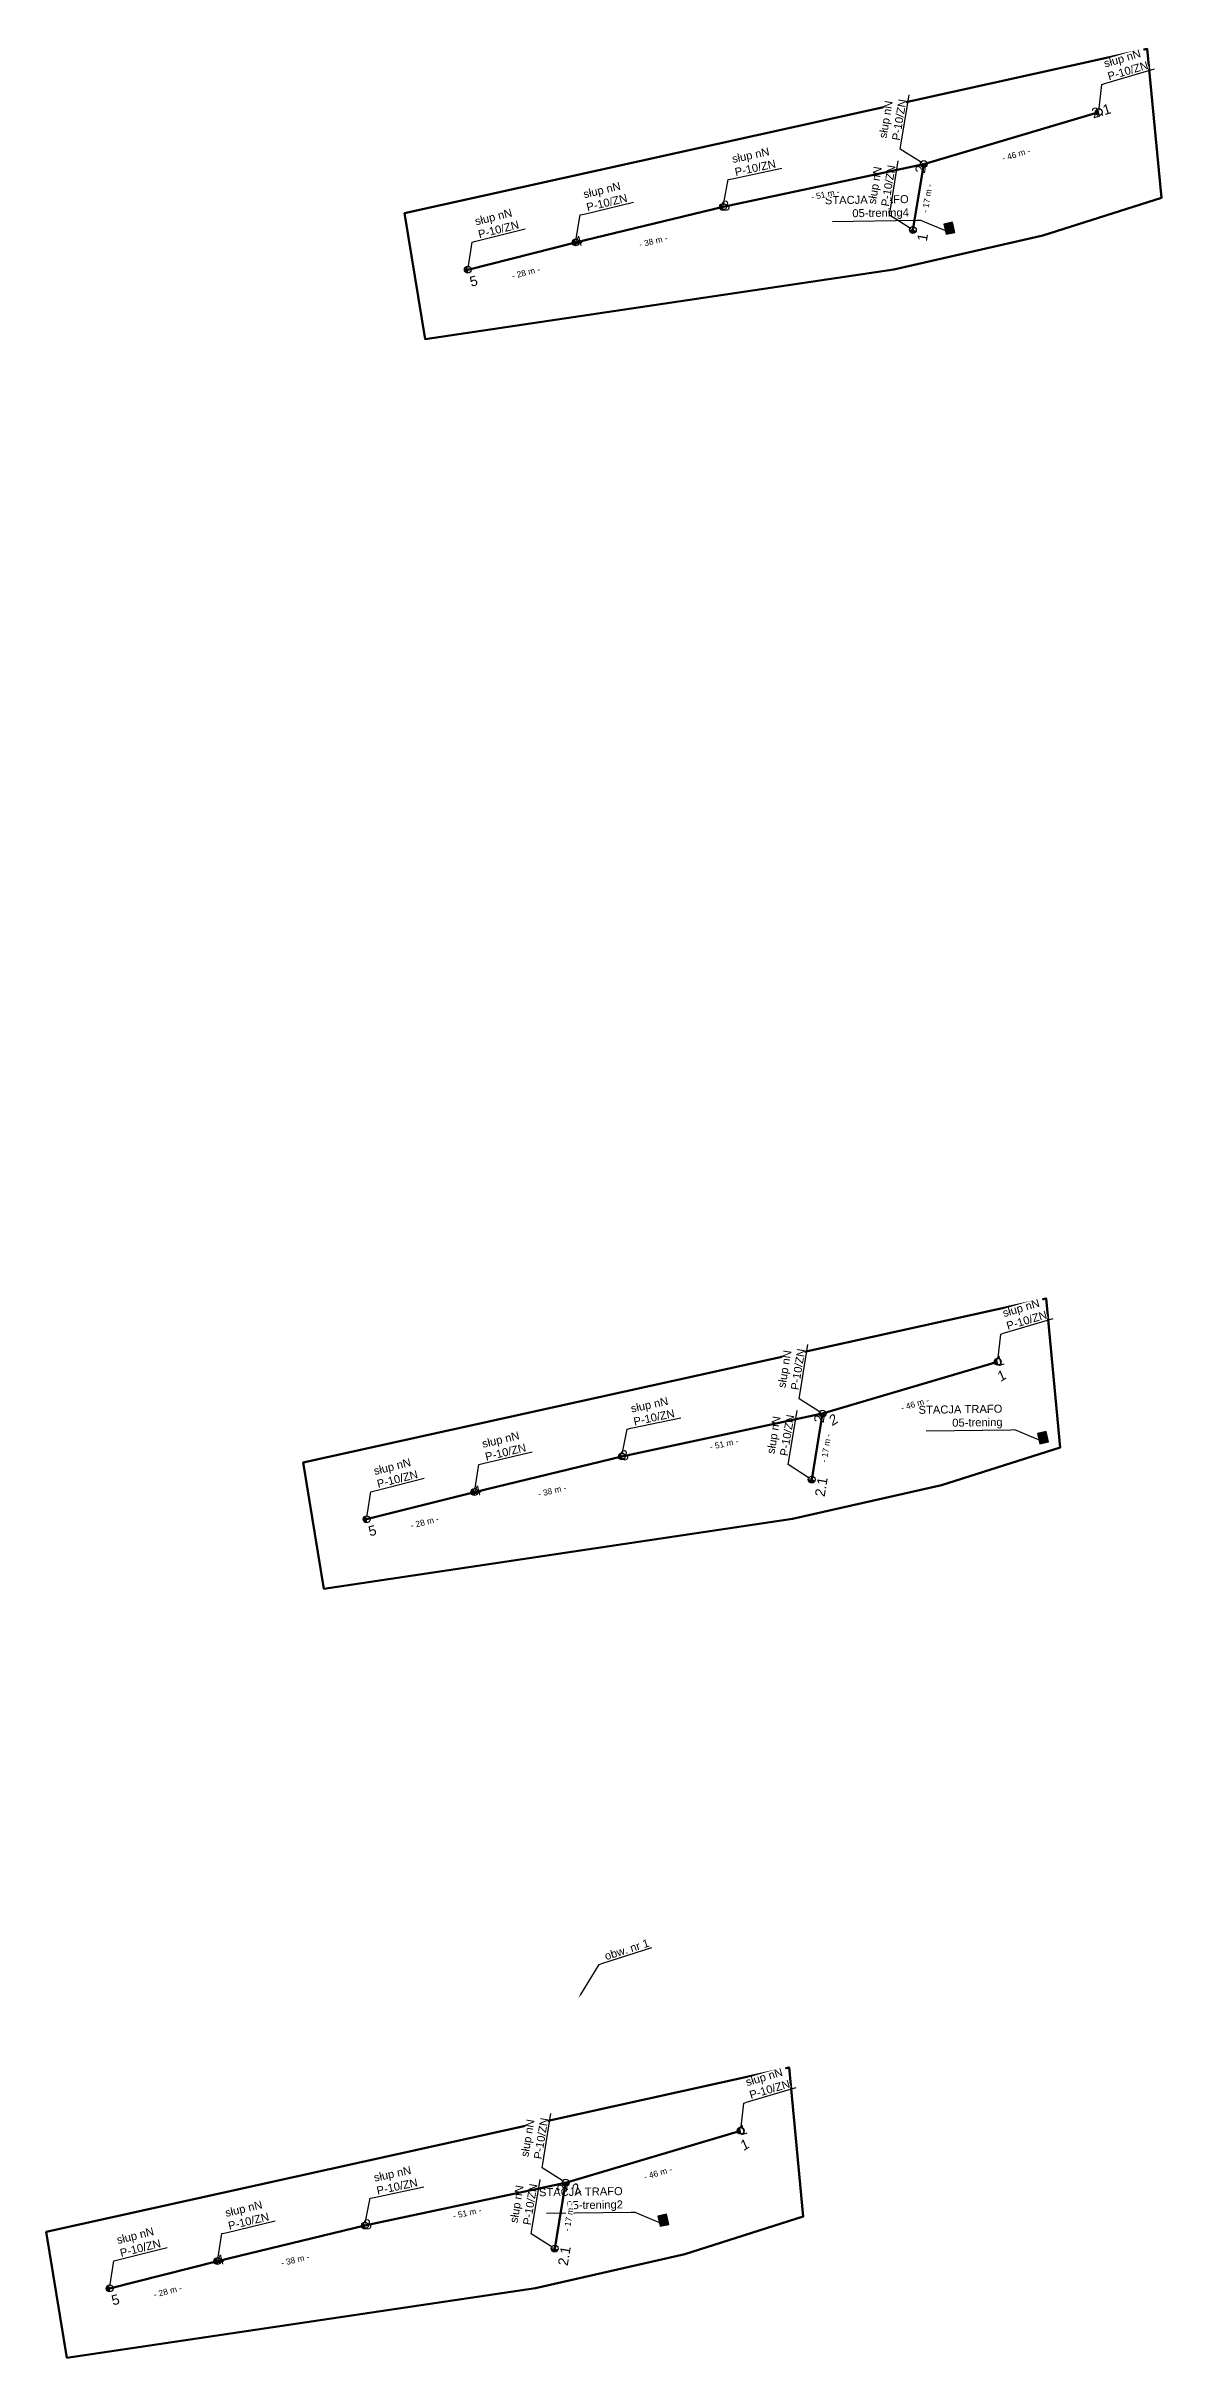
# Model space of a CAD drawing. Header units: metres. Extents: x 7531723 to 15066081, y 5784574 to 11569750.
# Drawn here: x 7536151 to 7536430, y 5784604 to 5785182 of the extents above; entities that cross this region are included whole.
import ezdxf
from ezdxf import colors
from ezdxf.entities.mleader import LeaderData, LeaderLine
from ezdxf.enums import TextEntityAlignment as Align
from ezdxf.math import Vec2, Vec3

# ---------------------------------------------------------------- set-up
doc = ezdxf.new("R2010")
doc.units = ezdxf.units.M
for name, color, linetype, lineweight in [('!tele', 30, 'Continuous', 40), ('!trafo', 6, 'Continuous', 50), ('_MM LINIA Sn', 40, 'Continuous', 30), ('_numery', 7, 'Continuous', 40)]:
    doc.layers.add(name, color=color, linetype=linetype, lineweight=lineweight)
for name, color, linetype in [('!wymiary', 7, 'Continuous'), ('_MM opisy', 7, 'Continuous'), ('_MM slupy', 5, 'Continuous'), ('_mm trafo', 3, 'Continuous'), ('_numery_05-trening2_1', 7, 'Continuous'), ('_numery_05-trening4_1', 7, 'Continuous'), ('_numery_05-trening_1', 7, 'Continuous')]:
    doc.layers.add(name, color=color, linetype=linetype)
for name, color, linetype, lineweight, plot in [('_arkusze model', 7, 'Continuous', 50, False), ('_kontrola_05-trening2_1', 5, 'Continuous', 50, False), ('_kontrola_05-trening4_1', 2, 'Continuous', 50, False), ('_kontrola_05-trening_1', 3, 'Continuous', 50, False)]:
    doc.layers.add(name, color=color, linetype=linetype, lineweight=lineweight, plot=plot)
doc.layers.get('0').off()
doc.styles.get("Standard").update_dxf_attribs({"font": 'arial.ttf'})
doc.dimstyles.new('opis linie', dxfattribs={"dimtxt": 1.5, "dimasz": 2.5, "dimexe": 1.25, "dimexo": 0.625, "dimgap": 2.5, "dimtad": 4, "dimdec": 0, "dimtxsty": 'Standard', "dimcen": 2.5, "dimse1": 1, "dimse2": 1, "dimsd1": 1, "dimsd2": 1, "dimclrt": 256, "dimazin": 3, "dimtfac": 1, "dimtdec": 0, "dimtmove": 0, "dimatfit": 3, "dimtfill": 1})

# ---------------------------------------------------------------- blocks, each defined once
blk = doc.blocks.new('trafo')
at = {"layer": '_mm trafo'}
h = blk.add_hatch(color=256, dxfattribs=at)
h.dxf.hatch_style = 1
h.paths.add_polyline_path([(-1.15, 1.02), (-0.52, -1.51), (1.64, -0.96), (1.01, 1.59)])
at = {"layer": '_MM LINIA Sn', "color": 2, "lineweight": 60}
for p, q in [((0.58, 0.02), (-0.43, 0.9)), ((-0.32, -0.23), (0.58, 0.02)), ((0.58, -0.92), (-0.32, -0.23)), ((0.55, -0.72), (0.41, -0.9)), ((0.41, -0.9), (0.58, -0.92)), ((0.58, -0.92), (0.55, -0.72))]:
    blk.add_line(p, q, dxfattribs=at)
at = {"layer": '_mm trafo', "flags": 128}
blk.add_lwpolyline([(-0.52, -1.52), (1.64, -0.96), (0.98, 1.58), (-1.17, 0.99), (-0.52, -1.52)], close=True, dxfattribs=at)
blk = doc.blocks.new('ZN')
at = {"layer": '_MM slupy', "transparency": 33554687}
h = blk.add_hatch(color=256, dxfattribs=at)
h.dxf.hatch_style = 1
h.paths.add_polyline_path([(0, -0.86), (0, 0.86, 1)])
at = {"layer": '_MM slupy'}
blk.add_circle((0, 0), 0.857, dxfattribs=at)
blk = doc.blocks.new('*D138')
at = {"layer": 'Defpoints', "color": 0}
for p in [(7536280.35, 5784647.7), (7536276.64, 5784631.39), (7536277.63, 5784631.22)]:
    blk.add_point(p, dxfattribs=at)
at = {"layer": '!wymiary', "insert": (7536281.21, 5784639.1), "char_height": 1.5, "attachment_point": 5, "rotation": 80.62791, "bg_fill": 3, "box_fill_scale": 1.1, "bg_fill_color": 9, "bg_fill_true_color": 13158600, "bg_fill_transparency": 0}
blk.add_mtext('\\A1;- 17 m -', dxfattribs=at)
blk = doc.blocks.new('*D139')
at = {"layer": 'Defpoints', "color": 0}
for p in [(7536193.31, 5784628.1), (7536193.56, 5784627.13), (7536166.36, 5784621.29)]:
    blk.add_point(p, dxfattribs=at)
at = {"layer": '!wymiary', "insert": (7536180.88, 5784620.56), "char_height": 1.5, "attachment_point": 5, "rotation": 14.17819, "bg_fill": 3, "box_fill_scale": 1.1, "bg_fill_color": 9, "bg_fill_true_color": 13158600, "bg_fill_transparency": 0}
blk.add_mtext('\\A1;- 28 m -', dxfattribs=at)
blk = doc.blocks.new('*D140')
at = {"layer": 'Defpoints', "color": 0}
for p in [(7536230.17, 5784636.98), (7536230.4, 5784636.01), (7536193.31, 5784628.1)]:
    blk.add_point(p, dxfattribs=at)
at = {"layer": '!wymiary', "insert": (7536212.74, 5784628.4), "char_height": 1.5, "attachment_point": 5, "rotation": 13.54723, "bg_fill": 3, "box_fill_scale": 1.1, "bg_fill_color": 9, "bg_fill_true_color": 13158600, "bg_fill_transparency": 0}
blk.add_mtext('\\A1;- 38 m -', dxfattribs=at)
blk = doc.blocks.new('*D141')
at = {"layer": 'Defpoints', "color": 0}
for p in [(7536280.14, 5784648.68), (7536280.35, 5784647.7), (7536230.17, 5784636.98)]:
    blk.add_point(p, dxfattribs=at)
at = {"layer": '!wymiary', "insert": (7536255.73, 5784640.13), "char_height": 1.5, "attachment_point": 5, "rotation": 12.05888, "bg_fill": 3, "box_fill_scale": 1.1, "bg_fill_color": 9, "bg_fill_true_color": 13158600, "bg_fill_transparency": 0}
blk.add_mtext('\\A1;- 51 m -', dxfattribs=at)
blk = doc.blocks.new('*D142')
at = {"layer": 'Defpoints', "color": 0}
for p in [(7536324.1, 5784660.67), (7536324.38, 5784659.71), (7536280.35, 5784647.7)]:
    blk.add_point(p, dxfattribs=at)
at = {"layer": '!wymiary', "insert": (7536303.44, 5784650.1), "char_height": 1.5, "attachment_point": 5, "rotation": 16.51283, "bg_fill": 3, "box_fill_scale": 1.1, "bg_fill_color": 9, "bg_fill_true_color": 13158600, "bg_fill_transparency": 0}
blk.add_mtext('\\A1;- 46 m -', dxfattribs=at)
blk = doc.blocks.new('*D143')
at = {"layer": 'Defpoints', "color": 0}
for p in [(7536344.59, 5784839.93), (7536340.88, 5784823.61), (7536341.87, 5784823.45)]:
    blk.add_point(p, dxfattribs=at)
at = {"layer": '!wymiary', "insert": (7536345.45, 5784831.32), "char_height": 1.5, "attachment_point": 5, "rotation": 80.62791, "bg_fill": 3, "box_fill_scale": 1.1, "bg_fill_color": 9, "bg_fill_true_color": 13158600, "bg_fill_transparency": 0}
blk.add_mtext('\\A1;- 17 m -', dxfattribs=at)
blk = doc.blocks.new('*D144')
at = {"layer": 'Defpoints', "color": 0}
for p in [(7536257.55, 5784820.33), (7536257.8, 5784819.36), (7536230.6, 5784813.52)]:
    blk.add_point(p, dxfattribs=at)
at = {"layer": '!wymiary', "insert": (7536245.12, 5784812.79), "char_height": 1.5, "attachment_point": 5, "rotation": 14.17819, "bg_fill": 3, "box_fill_scale": 1.1, "bg_fill_color": 9, "bg_fill_true_color": 13158600, "bg_fill_transparency": 0}
blk.add_mtext('\\A1;- 28 m -', dxfattribs=at)
blk = doc.blocks.new('*D145')
at = {"layer": 'Defpoints', "color": 0}
for p in [(7536294.41, 5784829.21), (7536294.64, 5784828.24), (7536257.55, 5784820.33)]:
    blk.add_point(p, dxfattribs=at)
at = {"layer": '!wymiary', "insert": (7536276.98, 5784820.62), "char_height": 1.5, "attachment_point": 5, "rotation": 13.54723, "bg_fill": 3, "box_fill_scale": 1.1, "bg_fill_color": 9, "bg_fill_true_color": 13158600, "bg_fill_transparency": 0}
blk.add_mtext('\\A1;- 38 m -', dxfattribs=at)
blk = doc.blocks.new('*D146')
at = {"layer": 'Defpoints', "color": 0}
for p in [(7536344.38, 5784840.91), (7536344.59, 5784839.93), (7536294.41, 5784829.21)]:
    blk.add_point(p, dxfattribs=at)
at = {"layer": '!wymiary', "insert": (7536319.97, 5784832.35), "char_height": 1.5, "attachment_point": 5, "rotation": 12.05888, "bg_fill": 3, "box_fill_scale": 1.1, "bg_fill_color": 9, "bg_fill_true_color": 13158600, "bg_fill_transparency": 0}
blk.add_mtext('\\A1;- 51 m -', dxfattribs=at)
blk = doc.blocks.new('*D147')
at = {"layer": 'Defpoints', "color": 0}
for p in [(7536388.34, 5784852.9), (7536388.62, 5784851.94), (7536344.59, 5784839.93)]:
    blk.add_point(p, dxfattribs=at)
at = {"layer": '!wymiary', "insert": (7536367.67, 5784842.32), "char_height": 1.5, "attachment_point": 5, "rotation": 16.51283, "bg_fill": 3, "box_fill_scale": 1.1, "bg_fill_color": 9, "bg_fill_true_color": 13158600, "bg_fill_transparency": 0}
blk.add_mtext('\\A1;- 46 m -', dxfattribs=at)
blk = doc.blocks.new('*D153')
at = {"layer": 'Defpoints', "color": 0}
for p in [(7536369.89, 5785152.26), (7536366.18, 5785135.94), (7536367.17, 5785135.78)]:
    blk.add_point(p, dxfattribs=at)
at = {"layer": '!wymiary', "insert": (7536370.75, 5785143.65), "char_height": 1.5, "attachment_point": 5, "rotation": 80.62791, "bg_fill": 3, "box_fill_scale": 1.1, "bg_fill_color": 9, "bg_fill_true_color": 13158600, "bg_fill_transparency": 0}
blk.add_mtext('\\A1;- 17 m -', dxfattribs=at)
blk = doc.blocks.new('*D154')
at = {"layer": 'Defpoints', "color": 0}
for p in [(7536282.86, 5785132.66), (7536283.1, 5785131.69), (7536255.9, 5785125.85)]:
    blk.add_point(p, dxfattribs=at)
at = {"layer": '!wymiary', "insert": (7536270.42, 5785125.12), "char_height": 1.5, "attachment_point": 5, "rotation": 14.17819, "bg_fill": 3, "box_fill_scale": 1.1, "bg_fill_color": 9, "bg_fill_true_color": 13158600, "bg_fill_transparency": 0}
blk.add_mtext('\\A1;- 28 m -', dxfattribs=at)
blk = doc.blocks.new('*D155')
at = {"layer": 'Defpoints', "color": 0}
for p in [(7536319.71, 5785141.54), (7536319.94, 5785140.56), (7536282.86, 5785132.66)]:
    blk.add_point(p, dxfattribs=at)
at = {"layer": '!wymiary', "insert": (7536302.28, 5785132.95), "char_height": 1.5, "attachment_point": 5, "rotation": 13.54723, "bg_fill": 3, "box_fill_scale": 1.1, "bg_fill_color": 9, "bg_fill_true_color": 13158600, "bg_fill_transparency": 0}
blk.add_mtext('\\A1;- 38 m -', dxfattribs=at)
blk = doc.blocks.new('*D156')
at = {"layer": 'Defpoints', "color": 0}
for p in [(7536369.68, 5785153.23), (7536369.89, 5785152.26), (7536319.71, 5785141.54)]:
    blk.add_point(p, dxfattribs=at)
at = {"layer": '!wymiary', "insert": (7536345.27, 5785144.68), "char_height": 1.5, "attachment_point": 5, "rotation": 12.05888, "bg_fill": 3, "box_fill_scale": 1.1, "bg_fill_color": 9, "bg_fill_true_color": 13158600, "bg_fill_transparency": 0}
blk.add_mtext('\\A1;- 51 m -', dxfattribs=at)
blk = doc.blocks.new('*D157')
at = {"layer": 'Defpoints', "color": 0}
for p in [(7536413.64, 5785165.23), (7536413.92, 5785164.27), (7536369.89, 5785152.26)]:
    blk.add_point(p, dxfattribs=at)
at = {"layer": '!wymiary', "insert": (7536392.98, 5785154.65), "char_height": 1.5, "attachment_point": 5, "rotation": 16.51283, "bg_fill": 3, "box_fill_scale": 1.1, "bg_fill_color": 9, "bg_fill_true_color": 13158600, "bg_fill_transparency": 0}
blk.add_mtext('\\A1;- 46 m -', dxfattribs=at)
blk = doc.blocks.new('q')
at = {"layer": '_MM slupy'}
blk.add_blockref('ZN', (0, 0), dxfattribs=at)
at = {"layer": '_MM opisy'}
ml = blk.add_multileader_mtext('Standard', dxfattribs=at)
ml.set_content('\\pxql;słup nN\\PP-10/ZN', color=256)
ml.set_leader_properties()
ml.build(insert=Vec2(0, 0))
ml.multileader.update_dxf_attribs({"has_text_frame": 1, "text_left_attachment_type": 5, "text_right_attachment_type": 5, "dogleg_length": 1, "arrow_head_size": 1})
ctx = ml.context
ctx.base_point, ctx.char_height, ctx.arrow_head_size, ctx.landing_gap_size, ctx.plane_origin = Vec3(3.71, 6.41), 2, 1, 1, Vec3(1.72, -1.42)
ctx.left_attachment, ctx.right_attachment = 5, 5
notes = []
notes.append((ctx, [(0, (1, 1, 0), (2.71, 6.41), (1, 0), 1, [(0, [(0, 0), (2.71, 6.41)], 0, [])])]))
ctx.mtext.insert, ctx.mtext.flow_direction = Vec3(4.71, 12.21), 5
ctx.mtext.has_bg_fill, ctx.mtext.bg_color, ctx.mtext.bg_scale_factor, ctx.mtext.bg_transparency, ctx.mtext.use_window_bg_color = 1, -1023410175, 1, 0, 1
for ctx, leaders in notes:
    for number, flags, end, landing, length, lines in leaders:
        leader = LeaderData()
        leader.index, (leader.has_last_leader_line, leader.has_dogleg_vector, leader.attachment_direction) = number, flags
        leader.last_leader_point, leader.dogleg_vector, leader.dogleg_length = Vec3(end), Vec3(landing), length
        for number, points, colour, breaks in lines:
            line = LeaderLine()
            line.index, line.vertices, line.color, line.breaks = number, Vec3.list(points), colors.encode_raw_color(colour), breaks
            leader.lines.append(line)
        ctx.leaders.append(leader)

msp = doc.modelspace()

# ---------------------------------------------------------------- linework, layer by layer
at = {"layer": '!tele'}
for points in [[(7536255.9, 5785125.85), (7536282.86, 5785132.66), (7536319.71, 5785141.54), (7536369.89, 5785152.26), (7536413.64, 5785165.23)], [(7536369.89, 5785152.26), (7536367.17, 5785135.78)], [(7536230.6, 5784813.52), (7536257.55, 5784820.33), (7536294.41, 5784829.21), (7536344.59, 5784839.93), (7536388.34, 5784852.9)], [(7536344.59, 5784839.93), (7536341.87, 5784823.45)], [(7536166.36, 5784621.29), (7536193.31, 5784628.1), (7536230.17, 5784636.98), (7536280.35, 5784647.7), (7536324.1, 5784660.67)], [(7536280.35, 5784647.7), (7536277.63, 5784631.22)]]:
    msp.add_lwpolyline(points, dxfattribs=at)
at = {"layer": '!trafo'}
for points in [[(7536240.06, 5785140), (7536245.23, 5785108.49), (7536362.39, 5785125.92), (7536399.67, 5785134.36), (7536429.29, 5785143.78), (7536425.76, 5785181.05)], [(7536214.75, 5784827.67), (7536219.93, 5784796.16), (7536337.09, 5784813.6), (7536374.36, 5784822.03), (7536403.98, 5784831.45), (7536400.45, 5784868.72)], [(7536150.52, 5784635.45), (7536155.69, 5784603.94), (7536272.85, 5784621.37), (7536310.12, 5784629.81), (7536339.75, 5784639.22), (7536336.22, 5784676.5)]]:
    msp.add_lwpolyline(points, close=True, dxfattribs=at)

# ---------------------------------------------------------------- block references
at = {"layer": '_arkusze model', "rotation": 357.3066721443945}
for p in [(7536376.05, 5785136.22), (7536399.47, 5784833.89), (7536304.56, 5784638.32)]:
    msp.add_blockref('trafo', p, dxfattribs=at)

# ---------------------------------------------------------------- leaders
at = {"layer": '_MM opisy', "color": 1}
ml = msp.add_multileader_mtext('Standard', dxfattribs=at)
ml.set_content('\\pxql;obw. nr 1', color=1)
ml.set_leader_properties()
ml.build(insert=Vec2(0, 0))
ml.multileader.update_dxf_attribs({"has_text_frame": 1, "text_left_attachment_type": 5, "text_right_attachment_type": 5, "dogleg_length": 1, "arrow_head_size": 1})
ctx = ml.context
ctx.base_point, ctx.char_height, ctx.arrow_head_size, ctx.landing_gap_size, ctx.plane_origin, ctx.plane_x_axis, ctx.plane_y_axis = Vec3(7536289.66, 5784702.55), 2, 1, 1, Vec3(7536292.63, 5784681.9), Vec3(0.952612, 0.304189), Vec3(-0.304189, 0.952612)
ctx.left_attachment, ctx.right_attachment = 5, 5
notes = []
notes.append((ctx, [(0, (1, 1, 0), (7536288.71, 5784702.25), (0.952612, 0.304189), 1, [(0, [(7536283.61, 5784693.89)], 0, [])])]))
ctx.mtext.insert, ctx.mtext.text_direction, ctx.mtext.flow_direction = Vec3(7536289.87, 5784705.19), Vec3(0.952612, 0.304189), 5
ctx.mtext.has_bg_fill, ctx.mtext.bg_color, ctx.mtext.bg_scale_factor, ctx.mtext.bg_transparency, ctx.mtext.use_window_bg_color = 1, -1023410175, 1, 0, 1
for ctx, leaders in notes:
    for number, flags, end, landing, length, lines in leaders:
        leader = LeaderData()
        leader.index, (leader.has_last_leader_line, leader.has_dogleg_vector, leader.attachment_direction) = number, flags
        leader.last_leader_point, leader.dogleg_vector, leader.dogleg_length = Vec3(end), Vec3(landing), length
        for number, points, colour, breaks in lines:
            line = LeaderLine()
            line.index, line.vertices, line.color, line.breaks = number, Vec3.list(points), colors.encode_raw_color(colour), breaks
            leader.lines.append(line)
        ctx.leaders.append(leader)

# ---------------------------------------------------------------- next in the draw order: block references
for p, rotation in [((7536413.64, 5785165.23), 16.512833066073), ((7536369.89, 5785152.26), 80.62790729203294), ((7536319.71, 5785141.54), 12.05888287968807), ((7536282.86, 5785132.66), 13.54723086355046), ((7536255.9, 5785125.85), 14.17819060574154), ((7536388.34, 5784852.9), 16.512833066073), ((7536344.59, 5784839.93), 80.62790729203294), ((7536294.41, 5784829.21), 12.05888287968807), ((7536257.55, 5784820.33), 13.54723086355046), ((7536230.6, 5784813.52), 14.17819060574154), ((7536324.1, 5784660.67), 16.512833066073), ((7536230.17, 5784636.98), 12.05888287968807), ((7536193.31, 5784628.1), 13.54723086355046), ((7536166.36, 5784621.29), 14.17819060574154)]:
    msp.add_blockref('q', p, dxfattribs=dict(rotation=rotation))

# ---------------------------------------------------------------- next in the draw order: leaders
at = {"layer": '_mm trafo', "color": 3}
ml = msp.add_multileader_mtext('Standard', dxfattribs=at)
ml.set_content('STACJA TRAFO\\P05-trening4', color=3)
ml.set_leader_properties()
ml.build(insert=Vec2(0, 0))
ml.multileader.update_dxf_attribs({"has_text_frame": 1, "text_left_attachment_type": 5, "text_right_attachment_type": 5, "dogleg_length": 1, "arrow_head_size": 1.5})
ctx = ml.context
ctx.base_point, ctx.char_height, ctx.arrow_head_size, ctx.plane_origin, ctx.plane_x_axis, ctx.plane_y_axis = Vec3(7536343.49, 5785137.8), 2, 1.5, Vec3(7536380.18, 5785104.13), Vec3(0.999891, 0.014731), Vec3(-0.014731, 0.999891)
ctx.left_attachment, ctx.right_attachment, ctx.text_align_type, ctx.attachment_type = 5, 5, 2, 2
notes = []
notes.append((ctx, [(0, (1, 1, 0), (7536369.19, 5785138.17), (-0.999891, -0.014731), 1, [(0, [(7536376.95, 5785134.93)], 0, [])])]))
ctx.mtext.insert, ctx.mtext.text_direction, ctx.mtext.rotation, ctx.mtext.alignment, ctx.mtext.flow_direction = Vec3(7536366.1, 5785144.5), Vec3(0.999891, 0.014731), 6.129723, 3, 5
ctx.mtext.has_bg_fill, ctx.mtext.bg_color, ctx.mtext.bg_scale_factor, ctx.mtext.bg_transparency, ctx.mtext.use_window_bg_color = 1, -1073741824, 1, 0, 1
ml = msp.add_multileader_mtext('Standard', dxfattribs=at)
ml.set_content('STACJA TRAFO\\P05-trening', color=3)
ml.set_leader_properties()
ml.build(insert=Vec2(0, 0))
ml.multileader.update_dxf_attribs({"has_text_frame": 1, "text_left_attachment_type": 5, "text_right_attachment_type": 5, "dogleg_length": 1, "arrow_head_size": 1.5})
ctx = ml.context
ctx.base_point, ctx.char_height, ctx.arrow_head_size, ctx.plane_origin, ctx.plane_x_axis, ctx.plane_y_axis = Vec3(7536366.91, 5784835.46), 2, 1.5, Vec3(7536403.61, 5784801.79), Vec3(0.999891, 0.014731), Vec3(-0.014731, 0.999891)
ctx.left_attachment, ctx.right_attachment, ctx.text_align_type, ctx.attachment_type = 5, 5, 2, 2
notes.append((ctx, [(0, (1, 1, 0), (7536392.61, 5784835.84), (-0.999891, -0.014731), 1, [(0, [(7536400.37, 5784832.6)], 0, [])])]))
ctx.mtext.insert, ctx.mtext.text_direction, ctx.mtext.rotation, ctx.mtext.alignment, ctx.mtext.flow_direction = Vec3(7536389.52, 5784842.17), Vec3(0.999891, 0.014731), 6.129723, 3, 5
ctx.mtext.has_bg_fill, ctx.mtext.bg_color, ctx.mtext.bg_scale_factor, ctx.mtext.bg_transparency, ctx.mtext.use_window_bg_color = 1, -1073741824, 1, 0, 1
ml = msp.add_multileader_mtext('Standard', dxfattribs=at)
ml.set_content('STACJA TRAFO\\P05-trening2', color=3)
ml.set_leader_properties()
ml.build(insert=Vec2(0, 0))
ml.multileader.update_dxf_attribs({"has_text_frame": 1, "text_left_attachment_type": 5, "text_right_attachment_type": 5, "dogleg_length": 1, "arrow_head_size": 1.5})
ctx = ml.context
ctx.base_point, ctx.char_height, ctx.arrow_head_size, ctx.plane_origin, ctx.plane_x_axis, ctx.plane_y_axis = Vec3(7536272.01, 5784639.9), 2, 1.5, Vec3(7536308.7, 5784606.23), Vec3(0.999891, 0.014731), Vec3(-0.014731, 0.999891)
ctx.left_attachment, ctx.right_attachment, ctx.text_align_type, ctx.attachment_type = 5, 5, 2, 2
notes.append((ctx, [(0, (1, 1, 0), (7536297.71, 5784640.28), (-0.999891, -0.014731), 1, [(0, [(7536305.46, 5784637.03)], 0, [])])]))
ctx.mtext.insert, ctx.mtext.text_direction, ctx.mtext.rotation, ctx.mtext.alignment, ctx.mtext.flow_direction = Vec3(7536294.62, 5784646.6), Vec3(0.999891, 0.014731), 6.129723, 3, 5
ctx.mtext.has_bg_fill, ctx.mtext.bg_color, ctx.mtext.bg_scale_factor, ctx.mtext.bg_transparency, ctx.mtext.use_window_bg_color = 1, -1073741824, 1, 0, 1
for ctx, leaders in notes:
    for number, flags, end, landing, length, lines in leaders:
        leader = LeaderData()
        leader.index, (leader.has_last_leader_line, leader.has_dogleg_vector, leader.attachment_direction) = number, flags
        leader.last_leader_point, leader.dogleg_vector, leader.dogleg_length = Vec3(end), Vec3(landing), length
        for number, points, colour, breaks in lines:
            line = LeaderLine()
            line.index, line.vertices, line.color, line.breaks = number, Vec3.list(points), colors.encode_raw_color(colour), breaks
            leader.lines.append(line)
        ctx.leaders.append(leader)

# ---------------------------------------------------------------- next in the draw order: block references
at = {"rotation": 80.62790729203294}
for p in [(7536367.17, 5785135.78), (7536341.87, 5784823.45), (7536280.35, 5784647.7)]:
    msp.add_blockref('q', p, dxfattribs=at)

# ---------------------------------------------------------------- next in the draw order: dimensions: what is measured, and where the dimension line sits
at = {"layer": '!wymiary'}
for p1, p2, picture, middle in [((7536255.9, 5785125.85), (7536282.86, 5785132.66), '*D154', (7536270.42, 5785125.12)), ((7536230.6, 5784813.52), (7536257.55, 5784820.33), '*D144', (7536245.12, 5784812.79)), ((7536166.36, 5784621.29), (7536193.31, 5784628.1), '*D139', (7536180.88, 5784620.56))]:
    dim = msp.add_aligned_dim(p1=p1, p2=p2, distance=-1, dimstyle='opis linie', dxfattribs=at)
    dim.commit()
    dim.dimension.update_dxf_attribs({"geometry": picture, "text_midpoint": middle})

# ---------------------------------------------------------------- next in the draw order: block references
at = {"rotation": 80.62790729203294}
msp.add_blockref('q', (7536277.63, 5784631.22), dxfattribs=at)

# ---------------------------------------------------------------- next in the draw order: texts
at = {"layer": '_numery_05-trening2_1', "color": 7}
msp.add_text('5', height=2.5, rotation=14.17819, dxfattribs=at).set_placement((7536167.52, 5784619.66), align=Align.TOP_CENTER)
at = {"layer": '_numery_05-trening4_1', "color": 7}
msp.add_text('5', height=2.5, rotation=14.17819, dxfattribs=at).set_placement((7536257.06, 5785124.22), align=Align.TOP_CENTER)
at = {"layer": '_numery_05-trening_1', "color": 7}
msp.add_text('5', height=2.5, rotation=14.17819, dxfattribs=at).set_placement((7536231.75, 5784811.89), align=Align.TOP_CENTER)

# ---------------------------------------------------------------- next in the draw order: dimensions: what is measured, and where the dimension line sits
at = {"layer": '!wymiary'}
for p1, p2, picture, middle in [((7536369.89, 5785152.26), (7536367.17, 5785135.78), '*D153', (7536370.75, 5785143.65)), ((7536282.86, 5785132.66), (7536319.71, 5785141.54), '*D155', (7536302.28, 5785132.95)), ((7536344.59, 5784839.93), (7536341.87, 5784823.45), '*D143', (7536345.45, 5784831.32)), ((7536257.55, 5784820.33), (7536294.41, 5784829.21), '*D145', (7536276.98, 5784820.62)), ((7536193.31, 5784628.1), (7536230.17, 5784636.98), '*D140', (7536212.74, 5784628.4))]:
    dim = msp.add_aligned_dim(p1=p1, p2=p2, distance=-1, dimstyle='opis linie', dxfattribs=at)
    dim.commit()
    dim.dimension.update_dxf_attribs({"geometry": picture, "text_midpoint": middle})

# ---------------------------------------------------------------- next in the draw order: linework, layer by layer
at = {"layer": '_kontrola_05-trening2_1', "color": 5}
msp.add_lwpolyline([(7536193.31, 5784628.1), (7536166.36, 5784621.29)], dxfattribs=at)
at = {"layer": '_kontrola_05-trening4_1', "color": 2}
msp.add_lwpolyline([(7536282.86, 5785132.66), (7536255.9, 5785125.85)], dxfattribs=at)
at = {"layer": '_kontrola_05-trening_1', "color": 3}
msp.add_lwpolyline([(7536257.55, 5784820.33), (7536230.6, 5784813.52)], dxfattribs=at)

# ---------------------------------------------------------------- next in the draw order: texts
at = {"layer": '_numery_05-trening2_1', "color": 7}
msp.add_text('4', height=2.5, rotation=14.17819, dxfattribs=at).set_placement((7536194.47, 5784626.47), align=Align.BOTTOM_CENTER)
at = {"layer": '_numery_05-trening4_1', "color": 7}
msp.add_text('4', height=2.5, rotation=14.17819, dxfattribs=at).set_placement((7536284.02, 5785131.03), align=Align.BOTTOM_CENTER)
msp.add_text('1', height=2.5, rotation=80.62791, dxfattribs=at).set_placement((7536368.33, 5785134.15), align=Align.TOP_CENTER)
at = {"layer": '_numery_05-trening_1', "color": 7}
msp.add_text('4', height=2.5, rotation=14.17819, dxfattribs=at).set_placement((7536258.71, 5784818.7), align=Align.BOTTOM_CENTER)
msp.add_text('2.1', height=2.5, rotation=80.62791, dxfattribs=at).set_placement((7536343.02, 5784821.82), align=Align.TOP_CENTER)

# ---------------------------------------------------------------- next in the draw order: dimensions: what is measured, and where the dimension line sits
at = {"layer": '!wymiary'}
for p1, p2, distance, picture, middle in [((7536319.71, 5785141.54), (7536369.89, 5785152.26), 1, '*D156', (7536345.27, 5785144.68)), ((7536294.41, 5784829.21), (7536344.59, 5784839.93), 1, '*D146', (7536319.97, 5784832.35)), ((7536280.35, 5784647.7), (7536277.63, 5784631.22), -1, '*D138', (7536281.21, 5784639.1))]:
    dim = msp.add_aligned_dim(p1=p1, p2=p2, distance=distance, dimstyle='opis linie', dxfattribs=at)
    dim.commit()
    dim.dimension.update_dxf_attribs({"geometry": picture, "text_midpoint": middle})

# ---------------------------------------------------------------- next in the draw order: linework, layer by layer
at = {"layer": '_kontrola_05-trening4_1', "color": 2}
msp.add_lwpolyline([(7536319.71, 5785141.54), (7536282.86, 5785132.66)], dxfattribs=at)
at = {"layer": '_kontrola_05-trening_1', "color": 3}
msp.add_lwpolyline([(7536294.41, 5784829.21), (7536257.55, 5784820.33)], dxfattribs=at)

# ---------------------------------------------------------------- next in the draw order: texts
at = {"layer": '_numery_05-trening2_1', "color": 7}
msp.add_text('2.1', height=2.5, rotation=80.62791, dxfattribs=at).set_placement((7536278.79, 5784629.59), align=Align.TOP_CENTER)
at = {"layer": '_numery_05-trening4_1', "color": 7}
msp.add_text('3', height=2.5, rotation=13.54723, dxfattribs=at).set_placement((7536320.87, 5785139.91), align=Align.BOTTOM_CENTER)
at = {"layer": '_numery_05-trening_1', "color": 7}
msp.add_text('3', height=2.5, rotation=13.54723, dxfattribs=at).set_placement((7536295.56, 5784827.58), align=Align.BOTTOM_CENTER)

# ---------------------------------------------------------------- next in the draw order: dimensions: what is measured, and where the dimension line sits
at = {"layer": '!wymiary'}
for p1, p2, distance, picture, middle in [((7536369.89, 5785152.26), (7536413.64, 5785165.23), -1, '*D157', (7536392.98, 5785154.65)), ((7536344.59, 5784839.93), (7536388.34, 5784852.9), -1, '*D147', (7536367.67, 5784842.32)), ((7536230.17, 5784636.98), (7536280.35, 5784647.7), 1, '*D141', (7536255.73, 5784640.13))]:
    dim = msp.add_aligned_dim(p1=p1, p2=p2, distance=distance, dimstyle='opis linie', dxfattribs=at)
    dim.commit()
    dim.dimension.update_dxf_attribs({"geometry": picture, "text_midpoint": middle})

# ---------------------------------------------------------------- next in the draw order: linework, layer by layer
at = {"layer": '_kontrola_05-trening2_1', "color": 5}
msp.add_lwpolyline([(7536230.17, 5784636.98), (7536193.31, 5784628.1)], dxfattribs=at)
at = {"layer": '_kontrola_05-trening4_1', "color": 2}
for points in [[(7536369.89, 5785152.26), (7536413.64, 5785165.23)], [(7536369.89, 5785152.26), (7536319.71, 5785141.54)], [(7536367.17, 5785135.78), (7536369.89, 5785152.26)]]:
    msp.add_lwpolyline(points, dxfattribs=at)
at = {"layer": '_kontrola_05-trening_1', "color": 3}
for points in [[(7536388.34, 5784852.9), (7536344.59, 5784839.93)], [(7536344.59, 5784839.93), (7536294.41, 5784829.21)], [(7536344.59, 5784839.93), (7536341.87, 5784823.45)]]:
    msp.add_lwpolyline(points, dxfattribs=at)

# ---------------------------------------------------------------- next in the draw order: texts
at = {"layer": '_numery', "oblique": 10}
for s, p in [('1', (7536389.04, 5784847.75, 145.84)), ('2', (7536346.97, 5784836.73))]:
    msp.add_text(s, height=2.5, rotation=33.14743, dxfattribs=at).set_placement(p)
at = {"layer": '_numery_05-trening2_1', "color": 7}
msp.add_text('3', height=2.5, rotation=13.54723, dxfattribs=at).set_placement((7536231.33, 5784635.35), align=Align.BOTTOM_CENTER)
at = {"layer": '_numery_05-trening4_1', "color": 7}
for s, rotation, p in [('2.1', 16.51283, (7536414.8, 5785163.6)), ('2', 80.62791, (7536371.05, 5785150.63))]:
    msp.add_text(s, height=2.5, rotation=rotation, dxfattribs=at).set_placement(p, align=Align.BOTTOM_CENTER)
at = {"layer": '_numery_05-trening_1', "color": 7}
for s, rotation, p in [('1', 16.51283, (7536389.49, 5784851.27)), ('2', 80.62791, (7536345.74, 5784838.3))]:
    msp.add_text(s, height=2.5, rotation=rotation, dxfattribs=at).set_placement(p, align=Align.BOTTOM_CENTER)

# ---------------------------------------------------------------- next in the draw order: dimensions: what is measured, and where the dimension line sits
at = {"layer": '!wymiary'}
dim = msp.add_aligned_dim(p1=(7536280.35, 5784647.7), p2=(7536324.1, 5784660.67), distance=-1, dimstyle='opis linie', dxfattribs=at)
dim.commit()
dim.dimension.update_dxf_attribs({"geometry": '*D142', "text_midpoint": (7536303.44, 5784650.1)})

# ---------------------------------------------------------------- next in the draw order: linework, layer by layer
at = {"layer": '_kontrola_05-trening2_1', "color": 5}
for points in [[(7536324.1, 5784660.67), (7536280.35, 5784647.7)], [(7536280.35, 5784647.7), (7536230.17, 5784636.98)], [(7536280.35, 5784647.7), (7536277.63, 5784631.22)]]:
    msp.add_lwpolyline(points, dxfattribs=at)

# ---------------------------------------------------------------- next in the draw order: texts
at = {"layer": '_numery', "oblique": 10}
for s, p in [('1', (7536324.81, 5784655.53, 145.84)), ('2', (7536282.73, 5784644.5))]:
    msp.add_text(s, height=2.5, rotation=33.14743, dxfattribs=at).set_placement(p)
at = {"layer": '_numery_05-trening2_1', "color": 7}
for s, rotation, p in [('1', 16.51283, (7536325.26, 5784659.04)), ('2', 80.62791, (7536281.51, 5784646.07))]:
    msp.add_text(s, height=2.5, rotation=rotation, dxfattribs=at).set_placement(p, align=Align.BOTTOM_CENTER)

doc.saveas('drawing.dxf')
